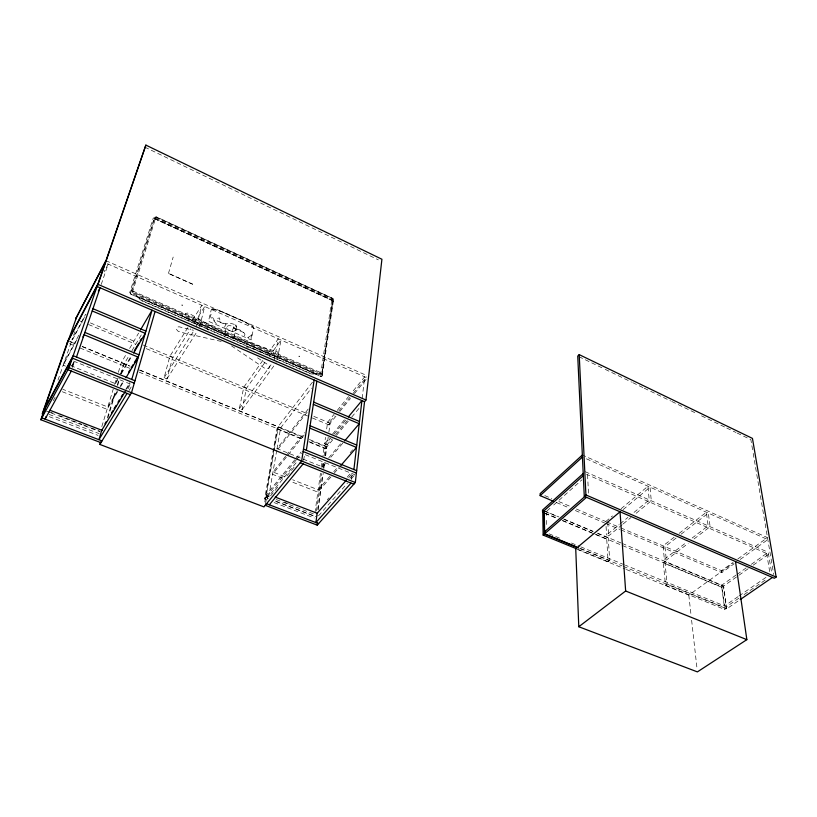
<?xml version="1.0" encoding="UTF-8"?>
<svg xmlns="http://www.w3.org/2000/svg" width="817" height="817" viewBox="0 0 817 817"><rect width="100%" height="100%" fill="white"/><g stroke="black" fill="none" stroke-linecap="round" stroke-linejoin="round"><path stroke-width="0.61" stroke-dasharray="4.08 3.06" d="M155.7 218.18L155.414 218.057A2.359 1.471 29.5 0 0 153.147 218.374L129.944 291.996L130.904 294.12M333.285 301.565L333.295 301.391A2.145 1.348 36.7 0 0 331.814 299.441L155.669 218.159M322.266 375.575L333.602 299.584L333.173 298.624L156.537 216.954L155.159 217.005M331.722 300.411L320.673 374.135M332.59 301.248L331.426 299.849L154.127 218.405M362.176 398.41L364.688 376.811L351.79 392.62M351.463 479.538L352.147 473.635L347.991 478.343M131.935 290.76L155.016 217.23A1.317 0.817 29.6 0 1 156.466 217.026L332.621 298.358A1.205 0.756 36.7 0 1 333.602 299.645M316.434 510.942L321.632 473.523M322.501 467.293L323.358 461.054M324.053 456.06L325.095 448.584L326.392 447.022L309.949 440.292M309.051 441.64L325.564 448.39L325.86 446.245L331.968 438.923M312.339 417.967L328.832 424.85L329.118 422.777L334.715 415.935M317.782 509.42L322.603 474.483M323.461 468.243L324.155 463.249M325.186 455.763L326.392 447.022M318.181 509.92L323.215 473.329M323.91 468.284L324.604 463.239M325.646 455.672L326.861 446.838L324.318 445.796L322.909 455.896M328.199 437.136L327.157 444.683L324.615 443.641L325.493 437.35M328.894 432.101L330.109 423.288L327.607 422.246L326.381 431.059M314.974 512.668L320.621 472.297M321.326 467.253L322.031 462.197M303.658 460.339L304.567 454.415M267.353 499.044L268.17 494.367L270.958 495.439L278.158 486.646M276.749 450.259L268.773 496.215L297.551 461.023M276.963 449.013L280.629 427.904L311.471 388.136M267.006 499.871L264.647 498.973L276.983 428.915L278.229 427.301L302.893 437.401M264.82 501.893L277.994 426.821L312.615 381.999M264.647 498.973L265.933 497.39L278.229 427.301M265.443 504.15L266.873 495.95L269.222 496.859M277.412 359.235L280.977 340.025L269.212 356.457M274.185 360.44L278.24 338.82L266.516 355.283M262.849 360.43L243.783 387.187L239.35 408.653L242.046 409.756L246.428 388.3L265.535 361.594M132.364 292.527L155.873 217.302L332.948 299.032L321.704 375.054M251.82 334.419L250.921 338.698L247.704 337.298M212.604 309.122A1.409 0.94 32 0 0 211.307 309.541L208.437 321.285L251.125 339.862L253.719 327.872L253.147 326.657L244.865 321.684L221.611 311.451L212.665 308.826L211.399 309.357M224.093 333.499L228.586 335.695L225.655 335.47L224.093 336.951L226.564 326.565L228.903 325.575L231.303 325.881L233.621 326.902L235.664 329.118L233.601 339.78L233.08 338.095L231.66 336.972L272.776 350.432C275.206 350.718 280.149 351.964 278.28 355.507C268.058 357.866 256.599 347.695 246.264 347.011M322.603 373.492L322.633 373.389A1.266 0.848 37.4 0 1 321.336 373.808L132.997 292.088A1.399 0.929 28.5 0 1 131.945 290.638M199.593 326.912L204.72 306.508L194.027 323.491M196.356 326.841L201.84 305.241L191.188 322.255M187.859 327.576L169.875 356.283L164.105 377.771L166.934 378.935L172.653 357.448L190.688 328.791M168.435 273.521L173.173 257.069M128.463 388.616L129.862 383.847L126.594 389.239M107.476 417.477L115.503 390.955M117.321 384.919L119.149 378.894M120.61 374.074L123.163 365.638L129.362 355.109M107.813 418.11L116.106 390.7M117.658 385.542L119.844 378.312M121.273 373.604L124.225 363.841M101.819 426.576L113.216 389.178M114.686 384.358L116.525 378.322M118.363 372.297L121.304 362.646L126.431 353.894M72.519 367.487L74.561 361.512L71.518 367.109M101.237 284.428L108.171 264.075L104.076 271.847M244.263 335.644C248.092 333.244 233.917 325.779 236.042 330.905L236.716 326.974L234.387 324.38L229.117 322.899L226.391 324.073L217.016 320.877L225.594 324.615M57.987 380.099L71.232 342.129L85.959 314.412M74.909 331.61L71.988 339.964L85.53 314.453M235.756 329.833L235.521 330.466C232.702 332.744 227.095 330.742 226.34 327.198M224.573 327.219L227.003 321.01M232.345 330.609L234.765 324.41M154.934 217.598L155.465 218.088M155.781 217.608L156.343 217.516M78.769 335.276L63.971 362.952L66.289 363.882M76.808 339.739L63.195 365.189L65.513 366.128M71.712 365.842L74.704 360.348M53.268 400.698L55.086 397.348M136.041 296.06L316.628 374.023L310.899 373.91L141.372 300.605L136.041 296.06L316.485 374.206M129.637 348.43L138.604 333.132M131.935 350.748L141.576 334.388M118.189 377.995L114.962 383.449L70.926 365.74M120.773 373.635L131.088 356.192M115.575 383.51L118.159 379.149M121.386 373.706L131.711 356.263M117.536 390.7L107.793 406.999L62.848 389.311M120.13 386.349L123.377 380.916M117.485 391.935L107.078 409.317L62.051 391.629M120.732 386.502L123.98 381.069M125.869 389.198L129.791 382.703M129.055 390.475L131.69 386.155M164.105 377.771L194.344 330.027M166.934 378.935L196.591 332.345M239.35 408.653L271.969 363.514M242.046 409.756L276.228 362.666M132.803 291.087L321.888 373.103L320.54 372.879M308.223 409.021L277.034 448.615L321.428 466.466L324.666 462.636M278.209 448.87L307.09 412.258M285.603 456.264L272.97 472.012L285.715 477.036M286.389 455.283L304.557 432.642M304.19 434.971L272.572 474.32L284.183 478.885M294.712 459.879L266.005 495.153L269.508 496.501M295.509 458.899L301.095 452.046M296.111 460.104L265.586 497.543L267.925 498.441M296.724 459.358L301.514 453.476M327.607 422.246L334.061 414.342M337.278 410.389L348.563 396.572M338.708 411.043L349.911 397.358M353.107 393.447L366.7 376.831M286.961 475.902L295.764 465.159M328.832 424.85L336.032 416.057M339.801 411.462L350.452 398.471M354.455 393.58L366.465 378.925M324.615 443.641L329.414 437.871M332.611 434.021L344.6 419.581M324.318 445.796L330.722 438.106M333.918 434.256L345.918 419.826M335.593 434.562L347.184 420.673M325.564 448.39L333.275 439.158M336.481 435.318L348.512 420.918M351.718 417.078L359.735 407.479M328.72 457.857L340.873 443.498M322.746 466.783L325.983 462.953M330.854 457.214L343.017 442.865M329.66 476.485L318.17 489.802L292.67 479.773M333.765 471.736L337.053 467.927M350.187 452.71L352.648 449.85M330.997 476.893L317.854 492.11L291.148 481.622M334.286 473.094L339.218 467.385M327.28 499.769L328.945 497.88M347.245 477.108L351.412 472.379M350.003 478.211L354.17 473.503M318.507 515.813L347.409 483.225M351.392 478.731L354.731 474.973M549.953 508.348L546.185 511.708L546.256 515.435M553.712 504.988L581.929 479.804M605.765 521.542L612.484 515.925M621.114 508.705L647.952 486.227L649.209 499.871L632.736 513.454M623.146 509.583L650.026 487.146L651.292 500.79L634.809 514.353M622.207 524.718L608.624 535.881L606.582 535.023L619.174 524.637M620.144 523.84L627.895 517.447M623.177 523.911L630.928 517.539M578.579 549.596L608.103 561.698L606.735 539.2L608.277 537.943L597.799 533.552M608.103 561.698L609.666 560.452L608.277 537.943M321.918 376.045L320.203 376.198M674.117 537.259L663.036 545.868L664.354 559.267L666.315 560.084L688.21 543.387M679.162 533.348L706.358 512.239L708.125 525.811L692.213 537.984M676.067 538.097L664.977 546.685L666.315 560.084M681.112 534.195L708.329 513.117L710.116 526.689L693.194 539.598M664.354 559.267L686.239 542.539M663.322 562.862L664.905 561.657L723.362 586.146L726.364 608.348L724.72 609.482L665.498 585.217L663.322 562.862L721.748 587.29L723.362 586.146M665.498 585.217L667.101 584.022L726.364 608.348M620.889 527.925L721.554 570.685L732.778 562.596M737.884 558.92L767.48 537.606L582.347 455.018M626.373 569.52L688.802 595.093L733.462 562.974M621.032 529.927L721.819 572.656L734.085 563.842M740.222 559.441L767.827 539.608L583.604 457.571M622.186 543.458L721.758 585.176L736.209 574.943M737.077 574.433L746.534 567.631M751.354 564.312L768.215 552.272L771.677 572.85M748.147 568.744L722.034 587.198L592.999 533.235M753.243 565.139L768.562 554.314L586.545 474.32M738.037 596.665L724.556 605.969L721.758 585.176M739.068 595.95L766.019 577.353M738.895 598.177L726.446 606.755L625.454 565.231M744.083 594.602L765.866 579.61M623.259 566.365L726.732 608.828L739.201 600.27M248.062 337.452L251.656 335.164M322.388 373.808L322 374.288L332.999 300.707L332.499 299.931M217.628 318.313L219.61 317.966L220.09 322.215M316.628 374.023L311.042 373.716L141.494 300.39L136.163 295.836M221.193 341.424L182.732 332.703L178.188 331.375L176.503 329.425L177.269 327.147L179.015 326.769L193.455 330.272M212.604 309.112L221.376 311.685L244.661 321.939L252.729 326.759A1.389 0.919 33.9 0 1 253.587 328.128M320.489 374.206L132.528 292.649M319.968 376.116L320.295 376.167A2.267 1.522 37.4 0 0 322.286 375.585M46.518 411.176L50.021 412.524M51.195 412.973L100.287 431.866M276.258 499.565L317.333 515.364M265.933 497.39L268.303 498.299M275.39 501.025L316.741 516.906M49.132 414.423L99.143 433.623M276.136 501.587L315.985 516.895M274.093 502.588L314.218 517.978M49.316 416.711L98.071 435.4M48.775 411.554L54.719 413.831M59.478 415.669L82.047 424.35M83.242 424.809L90.37 427.557M91.555 428.016L99.878 431.213M284.725 502.353L288.227 503.711M73.55 361.104L133.069 385.144M305.252 454.691L354.925 474.748M67.995 340.597L75.062 343.497M82.129 346.388L129.229 365.679M139.819 370.03L303.495 437.075M309.377 439.485L325.86 446.245M70.558 341.853L75.225 343.763M82.221 346.633L130.097 366.241M139.482 370.091L280.629 427.904M576.904 549.259L625.199 569.041M69.568 343.712L74.316 345.662M80.209 348.073L129.75 368.324M139.186 372.184L303.158 439.229M276.983 428.915L302.801 439.464M309.837 442.344L325.095 448.584M549.126 533.848L562.045 539.159M571.44 543.019L579.662 546.399M580.836 546.89L624.28 564.751M580.642 548.534L609.666 560.452M579.743 548.513L622.074 565.885M80.27 321.081L82.619 322.061M88.512 324.523L135.632 344.202M146.233 348.624L307.621 415.996M543.693 510.574L558.92 516.957M563.607 518.918L592.897 531.193M597.584 533.154L621.012 542.968M721.779 585.268L723.648 586.055L726.732 608.828M545.409 511.605L558.215 516.967M564.036 519.408L593.142 531.601M90.401 322.929L136.265 342.109M143.312 345.06L307.948 413.923M313.83 416.384L329.118 422.777M169.875 356.283L172.653 357.448M243.783 387.187L246.428 388.3M544.908 513.117L556.632 518.029M562.504 520.48L591.825 532.745M545.082 513.423L556.714 518.284M562.535 520.715L593.939 533.848M595.103 534.338L606.735 539.2M544.816 495.613L551.832 498.605M558.859 501.587L570.562 506.55M576.414 509.042L605.683 521.471M606.847 521.961L619.725 527.435M556.571 502.598L568.295 507.561M575.321 510.543L604.621 522.972M605.795 523.462L619.858 529.426M131.7 294.6L320.06 376.075M233.356 328.005L244.794 332.999M105.832 260.643L366.333 375.33M585.278 471.726L768.215 552.272M107.436 263.758L367.262 377.944M134.008 291.894L132.987 291.424M144.834 147.152L378.332 259.857M578.885 356.661L604.11 368.835M605.254 369.386L631.623 382.121M632.777 382.673L643.091 387.646M644.235 388.208L670.614 400.933M671.758 401.484L696.983 413.668M701.568 415.873L725.649 427.495M726.793 428.057L735.964 432.479M737.118 433.03L750.874 439.679L752.988 452.158M131.751 294.539L130.914 294.13M331.6 299.308L331.814 299.42A1.389 0.868 36.7 0 1 332.887 300.922L321.857 374.717A1.46 0.98 37.4 0 1 320.387 375.136L132.17 293.589A1.614 1.072 28.4 0 1 130.975 291.914L154.086 218.507A1.522 0.95 29.5 0 1 155.751 218.272M208.294 330.109C206.762 324.727 182.12 321.755 185.541 313.636L187.216 313.044L189.411 313.544L224.093 333.499M231.528 345.887L265.157 368.569L268.885 368.498L269.375 366.2L268.854 365.322L256.998 357.448M236.44 326.769L235.786 324.86L236.246 328.352M753.203 453.404L773.74 574.514M766.652 553.477L770.165 574.494M721.554 570.685L721.819 572.656M721.748 587.29L724.72 609.482M688.802 595.093L691.059 615.242M691.621 620.277L697.115 669.368M664.905 561.657L667.101 584.022M607.797 522.4L608.624 535.881M606.061 526.444L606.582 535.023M587.566 474.769L588.567 494.888M546.359 520.398L546.481 526.608M131.486 294.396A2.492 1.665 28.4 0 1 129.883 292.18M210.96 314.586L210.429 316.741L216.209 323.583L210.96 314.586M192.577 284.193L168.353 273.348L192.689 284.193M299.522 356.273L298.94 356.202L299.522 356.273M182.497 305.17L181.854 305.078L182.497 305.17M155.557 219.068L331.661 300.248L155.557 219.068"/><path stroke-width="1.23" d="M265.239 505.315L317.231 525.147L355.313 482.541L364.545 401.719L365.965 400.013L381.917 259.244L145.875 145.109L69.036 367.681L40.85 419.754L100.94 442.661M353.904 469.55L361.921 400.585L348.318 416.936M317.231 525.147L317.547 522.809M306.355 450.269L316.863 381.171M314.157 380.007L301.647 461.013L263.942 506.897L99.858 444.438L100.593 441.997M155.077 311.481L131.496 392.742L99.858 444.438M131.762 379.456L152.054 310.174L140.524 329.854M76.492 357.039L100.093 287.798L98.326 291.118M71.222 360.164L67.934 369.713L130.301 394.693M67.239 342.762L98.05 284.387L145.875 145.109M45.926 416.762L45.098 419.131L71.304 371.061M43.178 412.136L68.219 340.893M68.985 338.728L76.532 317.241M40.85 419.754L44.179 410.277M45.18 408.418L41.851 417.895L102.033 440.884M105.832 260.643L75.552 319.12L105.107 262.727M97.703 284.275L67.995 340.597L42.178 413.974L72.325 358.122L134.264 383.193M82.895 336.961L84.09 334.756L138.287 357.172L125.93 377.811M44.026 409.715L73.162 355.691L134.968 380.763M134.315 350.738L138.829 343.109M140.115 340.924L141.412 338.738M133.641 352.985L145.263 333.367L92.198 310.96M128.575 372.215L129.883 370.05M131.18 367.875L133.13 364.617M134.427 362.442L137.675 357.009M104.933 423.819L106.241 421.654M111.469 413.004L112.787 410.839M114.094 408.674L116.055 405.426M118.016 402.178L119.323 400.013M121.294 396.766L122.601 394.601M125.287 391.404L101.778 430.232L98.908 439.689L127.064 393.396M269.344 504.804L303.117 463.893M344.641 440.945L359.235 423.727L313.34 404.344M340.863 465.486L356.478 447.43L309.725 428.088M346.326 480.233L317.17 513.25L315.883 522.584L351.044 483.092M579.202 354.629L577.731 356.1L584.278 496.368L774.373 578.262L776.15 577.047L752.457 438.402L579.202 354.629L585.912 494.939L584.278 496.368M582.347 455.018L540.129 493.631L540.16 495.643L553.058 501.107M540.16 495.643L582.439 457.05M583.379 473.431L542.519 510.084L542.559 512.136L583.512 475.474M544.428 531.918L585.452 496.021M576.22 548.636L543.152 535.084L586.504 497.328M578.783 626.741L625.648 591.008L620.032 511.779L575.73 548.779L578.783 626.741L697.391 671.891L746.861 639.65L735.494 561.514M740.243 599.555L772.453 577.435M266.536 503.732L318.589 523.615M49.868 410.226L102.544 430.528M275.217 497.083L317.517 513.382M69.036 367.681L355.313 482.541M625.648 591.008L746.861 639.65M300.227 462.739L353.832 484.205M303.485 449.105L356.672 470.674M303.117 451.525L356.396 473.084M576.005 546.634L544.663 533.767L544.245 511.125L542.764 512.453L543.152 535.084M578.569 548.033L544.469 534.042L544.04 510.809M84.886 332.417L138.972 354.833M310.082 425.749L356.753 445.091M92.964 308.703L145.926 331.11M313.677 402.097L359.49 421.48M96.957 286.44L364.545 401.719M98.05 284.387L365.965 400.013M585.912 494.939L776.15 577.047"/></g></svg>
